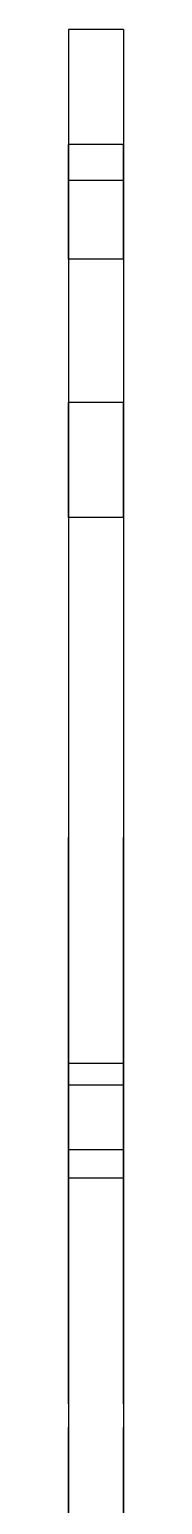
# Model space of a CAD drawing. Extents: x 0 to 1.02, y 0 to 1.69.
# Drawn here: x 0.984 to 1.015, y 0.845 to 1.69 of the extents above; entities that cross this region are included whole.
import ezdxf

# ---------------------------------------------------------------- set-up
doc = ezdxf.new("R2010")
doc.units = 0
doc.linetypes.add('HIDDEN', pattern=[0.069097, 0.046088, -0.023009])
doc.layers.add('LEFT', color=7, linetype='CONTINUOUS')
doc.layers.add('LEFT_HID', color=7, linetype='HIDDEN')

msp = doc.modelspace()

# ---------------------------------------------------------------- linework, layer by layer
at = {"layer": 'LEFT'}
for p, q in [((0.983809, 1.689917), (0.983809, 1.603546)), ((1.015396, 1.689917), (0.983809, 1.689917)), ((1.015396, 1.689917), (1.015396, 1.603546)), ((0.983809, 1.603546), (0.983809, 1.085318)), ((0.983809, 1.603546), (1.015396, 1.603546)), ((1.015396, 1.603546), (1.015396, 1.085318)), ((0.983809, 1.085318), (0.983809, 1.064753)), ((0.983809, 1.085318), (1.015396, 1.085318)), ((1.015396, 1.085318), (1.015396, 1.064753)), ((0.983809, 1.064753), (0.983809, 1.048301)), ((1.015396, 1.064753), (1.015396, 1.048301)), ((0.983809, 1.048301), (0.983809, 0.396815)), ((0.983809, 1.048301), (1.015396, 1.048301)), ((1.015396, 1.048301), (1.015396, 0.396815))]:
    msp.add_line(p, q, dxfattribs=at)
at = {"layer": 'LEFT_HID', "linetype": 'HIDDEN'}
for p, q in [((0.983809, 1.558304), (0.983809, 1.62411)), ((0.983809, 1.62411), (0.983809, 1.591207)), ((1.015396, 1.62411), (0.983809, 1.62411)), ((1.015396, 1.558304), (1.015396, 1.62411)), ((1.015396, 1.62411), (1.015396, 1.591207)), ((0.983809, 1.591207), (0.983809, 1.603546)), ((0.983809, 1.603546), (0.983809, 1.591207)), ((1.015396, 1.591207), (1.015396, 1.603546)), ((1.015396, 1.603546), (1.015396, 1.591207)), ((0.983809, 1.591207), (0.983809, 1.558304)), ((1.015396, 1.591207), (1.015396, 1.558304)), ((1.015396, 1.558304), (0.983809, 1.558304)), ((0.983809, 1.41037), (0.983809, 1.476177)), ((0.983809, 1.476177), (0.983809, 1.443273)), ((1.015396, 1.476177), (0.983809, 1.476177)), ((1.015396, 1.41037), (1.015396, 1.476177)), ((1.015396, 1.476177), (1.015396, 1.443273)), ((0.983809, 1.443273), (0.983809, 1.41037)), ((1.015396, 1.443273), (1.015396, 1.41037)), ((1.015396, 1.41037), (0.983809, 1.41037)), ((0.983809, 1.222415), (0.983809, 1.226985)), ((0.983809, 1.226985), (0.983809, 1.222415)), ((1.015396, 1.222415), (1.015396, 1.226985)), ((1.015396, 1.226985), (1.015396, 1.222415)), ((0.983809, 1.217845), (0.983809, 1.222415)), ((0.983809, 1.222415), (0.983809, 1.217845)), ((0.983809, 1.213275), (0.983809, 1.217845)), ((0.983809, 1.217845), (0.983809, 1.213275)), ((1.015396, 1.217845), (1.015396, 1.222415)), ((1.015396, 1.222415), (1.015396, 1.217845)), ((1.015396, 1.213275), (1.015396, 1.217845)), ((1.015396, 1.217845), (1.015396, 1.213275)), ((0.983809, 1.208705), (0.983809, 1.213275)), ((0.983809, 1.213275), (0.983809, 1.208705)), ((0.983809, 1.204135), (0.983809, 1.208705)), ((0.983809, 1.208705), (0.983809, 1.204135)), ((1.015396, 1.208705), (1.015396, 1.213275)), ((1.015396, 1.213275), (1.015396, 1.208705)), ((1.015396, 1.204135), (1.015396, 1.208705)), ((1.015396, 1.208705), (1.015396, 1.204135)), ((0.983809, 1.199565), (0.983809, 1.204135)), ((0.983809, 1.204135), (0.983809, 1.199565)), ((1.015396, 1.199565), (1.015396, 1.204135)), ((1.015396, 1.204135), (1.015396, 1.199565)), ((0.983809, 1.194995), (0.983809, 1.199565)), ((0.983809, 1.199565), (0.983809, 1.194995)), ((0.983809, 1.190426), (0.983809, 1.194995)), ((0.983809, 1.194995), (0.983809, 1.190426)), ((1.015396, 1.194995), (1.015396, 1.199565)), ((1.015396, 1.199565), (1.015396, 1.194995)), ((1.015396, 1.190426), (1.015396, 1.194995)), ((1.015396, 1.194995), (1.015396, 1.190426)), ((0.983809, 1.185856), (0.983809, 1.190426)), ((0.983809, 1.190426), (0.983809, 1.185856)), ((0.983809, 1.181286), (0.983809, 1.185856)), ((0.983809, 1.185856), (0.983809, 1.181286)), ((1.015396, 1.185856), (1.015396, 1.190426)), ((1.015396, 1.190426), (1.015396, 1.185856)), ((1.015396, 1.181286), (1.015396, 1.185856)), ((1.015396, 1.185856), (1.015396, 1.181286)), ((0.983809, 1.176716), (0.983809, 1.181286)), ((0.983809, 1.181286), (0.983809, 1.176716)), ((0.983809, 1.172146), (0.983809, 1.176716)), ((0.983809, 1.176716), (0.983809, 1.172146)), ((1.015396, 1.176716), (1.015396, 1.181286)), ((1.015396, 1.181286), (1.015396, 1.176716)), ((1.015396, 1.172146), (1.015396, 1.176716)), ((1.015396, 1.176716), (1.015396, 1.172146)), ((0.983809, 1.167576), (0.983809, 1.172146)), ((0.983809, 1.172146), (0.983809, 1.167576)), ((0.983809, 1.163006), (0.983809, 1.167576)), ((0.983809, 1.167576), (0.983809, 1.163006)), ((1.015396, 1.167576), (1.015396, 1.172146)), ((1.015396, 1.172146), (1.015396, 1.167576)), ((1.015396, 1.163006), (1.015396, 1.167576)), ((1.015396, 1.167576), (1.015396, 1.163006)), ((0.983809, 1.158436), (0.983809, 1.163006)), ((0.983809, 1.163006), (0.983809, 1.158436)), ((0.983809, 1.153866), (0.983809, 1.158436)), ((0.983809, 1.158436), (0.983809, 1.153866)), ((1.015396, 1.158436), (1.015396, 1.163006)), ((1.015396, 1.163006), (1.015396, 1.158436)), ((1.015396, 1.153866), (1.015396, 1.158436)), ((1.015396, 1.158436), (1.015396, 1.153866)), ((0.983809, 1.149296), (0.983809, 1.153866)), ((0.983809, 1.153866), (0.983809, 1.149296)), ((0.983809, 1.144726), (0.983809, 1.149296)), ((0.983809, 1.149296), (0.983809, 1.144726)), ((1.015396, 1.149296), (1.015396, 1.153866)), ((1.015396, 1.153866), (1.015396, 1.149296)), ((1.015396, 1.144726), (1.015396, 1.149296)), ((1.015396, 1.149296), (1.015396, 1.144726)), ((0.983809, 1.140157), (0.983809, 1.144726)), ((0.983809, 1.144726), (0.983809, 1.140157)), ((1.015396, 1.140157), (1.015396, 1.144726)), ((1.015396, 1.144726), (1.015396, 1.140157)), ((0.983809, 1.135587), (0.983809, 1.140157)), ((0.983809, 1.140157), (0.983809, 1.135587)), ((0.983809, 1.131017), (0.983809, 1.135587)), ((0.983809, 1.135587), (0.983809, 1.131017)), ((1.015396, 1.135587), (1.015396, 1.140157)), ((1.015396, 1.140157), (1.015396, 1.135587)), ((1.015396, 1.131017), (1.015396, 1.135587)), ((1.015396, 1.135587), (1.015396, 1.131017)), ((0.983809, 1.126447), (0.983809, 1.131017)), ((0.983809, 1.131017), (0.983809, 1.126447)), ((0.983809, 1.121877), (0.983809, 1.126447)), ((0.983809, 1.126447), (0.983809, 1.121877)), ((1.015396, 1.126447), (1.015396, 1.131017)), ((1.015396, 1.131017), (1.015396, 1.126447)), ((1.015396, 1.121877), (1.015396, 1.126447)), ((1.015396, 1.126447), (1.015396, 1.121877)), ((0.983809, 1.117307), (0.983809, 1.121877)), ((0.983809, 1.121877), (0.983809, 1.117307)), ((0.983809, 1.112737), (0.983809, 1.117307)), ((0.983809, 1.117307), (0.983809, 1.112737)), ((1.015396, 1.117307), (1.015396, 1.121877)), ((1.015396, 1.121877), (1.015396, 1.117307)), ((1.015396, 1.112737), (1.015396, 1.117307)), ((1.015396, 1.117307), (1.015396, 1.112737)), ((0.983809, 1.108167), (0.983809, 1.112737)), ((0.983809, 1.112737), (0.983809, 1.108167)), ((0.983809, 1.103597), (0.983809, 1.108167)), ((0.983809, 1.108167), (0.983809, 1.103597)), ((1.015396, 1.108167), (1.015396, 1.112737)), ((1.015396, 1.112737), (1.015396, 1.108167)), ((1.015396, 1.103597), (1.015396, 1.108167)), ((1.015396, 1.108167), (1.015396, 1.103597)), ((0.983809, 1.099027), (0.983809, 1.103597)), ((0.983809, 1.103597), (0.983809, 1.099027)), ((0.983809, 1.094457), (0.983809, 1.099027)), ((0.983809, 1.099027), (0.983809, 1.094457)), ((1.015396, 1.099027), (1.015396, 1.103597)), ((1.015396, 1.103597), (1.015396, 1.099027)), ((1.015396, 1.094457), (1.015396, 1.099027)), ((1.015396, 1.099027), (1.015396, 1.094457)), ((0.983809, 1.03185), (0.983809, 1.097656)), ((0.983809, 1.097656), (0.983809, 1.064753)), ((1.015396, 1.097656), (0.983809, 1.097656)), ((0.983809, 1.089887), (0.983809, 1.094457)), ((0.983809, 1.094457), (0.983809, 1.089887)), ((1.015396, 1.03185), (1.015396, 1.097656)), ((1.015396, 1.097656), (1.015396, 1.064753)), ((1.015396, 1.089887), (1.015396, 1.094457)), ((1.015396, 1.094457), (1.015396, 1.089887)), ((0.983809, 1.085318), (0.983809, 1.089887)), ((0.983809, 1.089887), (0.983809, 1.085318)), ((0.983809, 1.048301), (0.983809, 1.085318)), ((1.015396, 1.085318), (1.015396, 1.089887)), ((1.015396, 1.089887), (1.015396, 1.085318)), ((1.015396, 1.048301), (1.015396, 1.085318)), ((0.983809, 1.064753), (0.983809, 1.03185)), ((1.015396, 1.064753), (1.015396, 1.03185)), ((0.983809, 1.048301), (0.983809, 1.043601)), ((0.983809, 1.043601), (0.983809, 1.048301)), ((0.983809, 0.588988), (0.983809, 1.048301)), ((1.015396, 1.048301), (1.015396, 1.043601)), ((1.015396, 1.043601), (1.015396, 1.048301)), ((1.015396, 0.588988), (1.015396, 1.048301)), ((0.983809, 1.043601), (0.983809, 1.0389)), ((0.983809, 1.0389), (0.983809, 1.043601)), ((1.015396, 1.043601), (1.015396, 1.0389)), ((1.015396, 1.0389), (1.015396, 1.043601)), ((0.983809, 1.0389), (0.983809, 1.0342)), ((0.983809, 1.0342), (0.983809, 1.0389)), ((0.983809, 1.0342), (0.983809, 1.029499)), ((0.983809, 1.029499), (0.983809, 1.0342)), ((1.015396, 1.03185), (0.983809, 1.03185)), ((1.015396, 1.0389), (1.015396, 1.0342)), ((1.015396, 1.0342), (1.015396, 1.0389)), ((1.015396, 1.0342), (1.015396, 1.029499)), ((1.015396, 1.029499), (1.015396, 1.0342)), ((0.983809, 1.029499), (0.983809, 1.024799)), ((0.983809, 1.024799), (0.983809, 1.029499)), ((0.983809, 1.024799), (0.983809, 1.020098)), ((0.983809, 1.020098), (0.983809, 1.024799)), ((1.015396, 1.029499), (1.015396, 1.024799)), ((1.015396, 1.024799), (1.015396, 1.029499)), ((1.015396, 1.024799), (1.015396, 1.020098)), ((1.015396, 1.020098), (1.015396, 1.024799)), ((0.983809, 1.020098), (0.983809, 1.015398)), ((0.983809, 1.015398), (0.983809, 1.020098)), ((0.983809, 1.015398), (0.983809, 1.010697)), ((0.983809, 1.010697), (0.983809, 1.015398)), ((1.015396, 1.020098), (1.015396, 1.015398)), ((1.015396, 1.015398), (1.015396, 1.020098)), ((1.015396, 1.015398), (1.015396, 1.010697)), ((1.015396, 1.010697), (1.015396, 1.015398)), ((0.983809, 1.010697), (0.983809, 1.005997)), ((0.983809, 1.005997), (0.983809, 1.010697)), ((0.983809, 1.005997), (0.983809, 1.001297)), ((0.983809, 1.001297), (0.983809, 1.005997)), ((1.015396, 1.010697), (1.015396, 1.005997)), ((1.015396, 1.005997), (1.015396, 1.010697)), ((1.015396, 1.005997), (1.015396, 1.001297)), ((1.015396, 1.001297), (1.015396, 1.005997)), ((0.983809, 1.001297), (0.983809, 0.996596)), ((0.983809, 0.996596), (0.983809, 1.001297)), ((1.015396, 1.001297), (1.015396, 0.996596)), ((1.015396, 0.996596), (1.015396, 1.001297)), ((0.983809, 0.996596), (0.983809, 0.991896)), ((0.983809, 0.991896), (0.983809, 0.996596)), ((0.983809, 0.991896), (0.983809, 0.987195)), ((0.983809, 0.987195), (0.983809, 0.991896)), ((1.015396, 0.996596), (1.015396, 0.991896)), ((1.015396, 0.991896), (1.015396, 0.996596)), ((1.015396, 0.991896), (1.015396, 0.987195)), ((1.015396, 0.987195), (1.015396, 0.991896)), ((0.983809, 0.987195), (0.983809, 0.982495)), ((0.983809, 0.982495), (0.983809, 0.987195)), ((0.983809, 0.982495), (0.983809, 0.977794)), ((0.983809, 0.977794), (0.983809, 0.982495)), ((1.015396, 0.987195), (1.015396, 0.982495)), ((1.015396, 0.982495), (1.015396, 0.987195)), ((1.015396, 0.982495), (1.015396, 0.977794)), ((1.015396, 0.977794), (1.015396, 0.982495)), ((0.983809, 0.977794), (0.983809, 0.973094)), ((0.983809, 0.973094), (0.983809, 0.977794)), ((0.983809, 0.973094), (0.983809, 0.968393)), ((0.983809, 0.968393), (0.983809, 0.973094)), ((1.015396, 0.977794), (1.015396, 0.973094)), ((1.015396, 0.973094), (1.015396, 0.977794)), ((1.015396, 0.973094), (1.015396, 0.968393)), ((1.015396, 0.968393), (1.015396, 0.973094)), ((0.983809, 0.968393), (0.983809, 0.963693)), ((0.983809, 0.963693), (0.983809, 0.968393)), ((0.983809, 0.963693), (0.983809, 0.958992)), ((0.983809, 0.958992), (0.983809, 0.963693)), ((1.015396, 0.968393), (1.015396, 0.963693)), ((1.015396, 0.963693), (1.015396, 0.968393)), ((1.015396, 0.963693), (1.015396, 0.958992)), ((1.015396, 0.958992), (1.015396, 0.963693)), ((0.983809, 0.958992), (0.983809, 0.954292)), ((0.983809, 0.954292), (0.983809, 0.958992)), ((1.015396, 0.958992), (1.015396, 0.954292)), ((1.015396, 0.954292), (1.015396, 0.958992)), ((0.983809, 0.954292), (0.983809, 0.949591)), ((0.983809, 0.949591), (0.983809, 0.954292)), ((0.983809, 0.949591), (0.983809, 0.944891)), ((0.983809, 0.944891), (0.983809, 0.949591)), ((1.015396, 0.954292), (1.015396, 0.949591)), ((1.015396, 0.949591), (1.015396, 0.954292)), ((1.015396, 0.949591), (1.015396, 0.944891)), ((1.015396, 0.944891), (1.015396, 0.949591)), ((0.983809, 0.944891), (0.983809, 0.94019)), ((0.983809, 0.94019), (0.983809, 0.944891)), ((0.983809, 0.94019), (0.983809, 0.93549)), ((0.983809, 0.93549), (0.983809, 0.94019)), ((1.015396, 0.944891), (1.015396, 0.94019)), ((1.015396, 0.94019), (1.015396, 0.944891)), ((1.015396, 0.94019), (1.015396, 0.93549)), ((1.015396, 0.93549), (1.015396, 0.94019)), ((0.983809, 0.93549), (0.983809, 0.930789)), ((0.983809, 0.930789), (0.983809, 0.93549)), ((0.983809, 0.930789), (0.983809, 0.926089)), ((0.983809, 0.926089), (0.983809, 0.930789)), ((1.015396, 0.93549), (1.015396, 0.930789)), ((1.015396, 0.930789), (1.015396, 0.93549)), ((1.015396, 0.930789), (1.015396, 0.926089)), ((1.015396, 0.926089), (1.015396, 0.930789)), ((0.983809, 0.926089), (0.983809, 0.921388)), ((0.983809, 0.921388), (0.983809, 0.926089)), ((0.983809, 0.921388), (0.983809, 0.916688)), ((0.983809, 0.916688), (0.983809, 0.921388)), ((1.015396, 0.926089), (1.015396, 0.921388)), ((1.015396, 0.921388), (1.015396, 0.926089)), ((1.015396, 0.921388), (1.015396, 0.916688)), ((1.015396, 0.916688), (1.015396, 0.921388)), ((0.983809, 0.916688), (0.983809, 0.911987)), ((0.983809, 0.911987), (0.983809, 0.916688)), ((1.015396, 0.916688), (1.015396, 0.911987)), ((1.015396, 0.911987), (1.015396, 0.916688)), ((0.983809, 0.911987), (0.983809, 0.907287)), ((0.983809, 0.907287), (0.983809, 0.911987)), ((0.983809, 0.907287), (0.983809, 0.902586)), ((0.983809, 0.902586), (0.983809, 0.907287)), ((1.015396, 0.911987), (1.015396, 0.907287)), ((1.015396, 0.907287), (1.015396, 0.911987)), ((1.015396, 0.907287), (1.015396, 0.902586)), ((1.015396, 0.902586), (1.015396, 0.907287))]:
    msp.add_line(p, q, dxfattribs=at)

doc.saveas('drawing.dxf')
